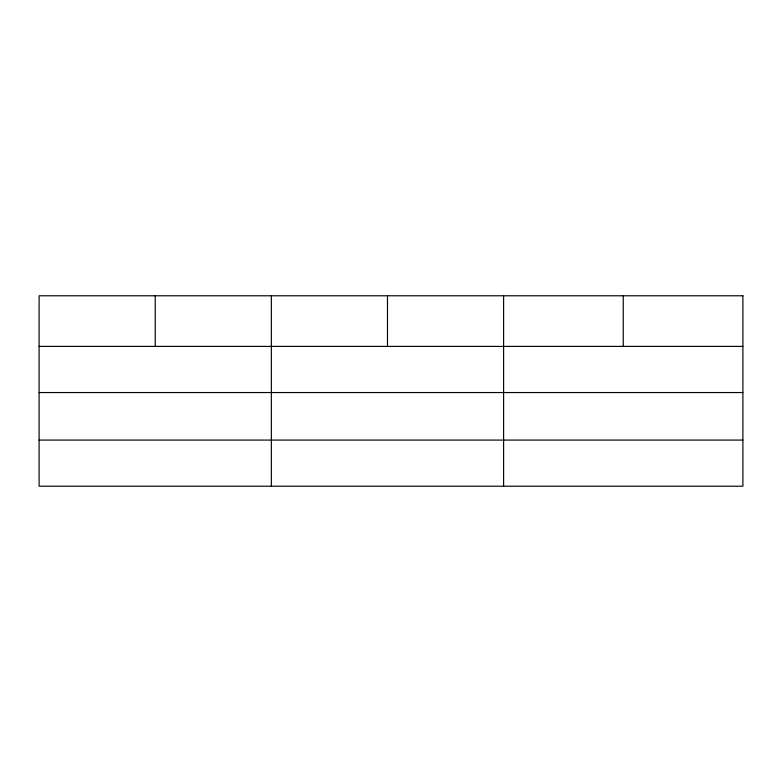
<?xml version="1.0" encoding="UTF-8"?>
<svg xmlns="http://www.w3.org/2000/svg" width="782" height="782" viewBox="0 0 782 782"><rect width="100%" height="100%" fill="white"/><g stroke="black" fill="none" stroke-linecap="round" stroke-linejoin="round"><path stroke-width="1.17" d="M39.1 346.406L742.9 346.406M39.1 392.544L742.9 392.544M39.1 440.08L742.9 440.08M623.254 295.782L623.254 346.406M503.608 295.782L503.608 486.218M387.481 295.782L387.481 346.406M271.354 295.782L271.354 486.218M155.227 295.782L155.227 346.406M742.9 295.782L39.1 295.782L39.1 486.218L742.9 486.218L742.9 295.782"/></g></svg>
